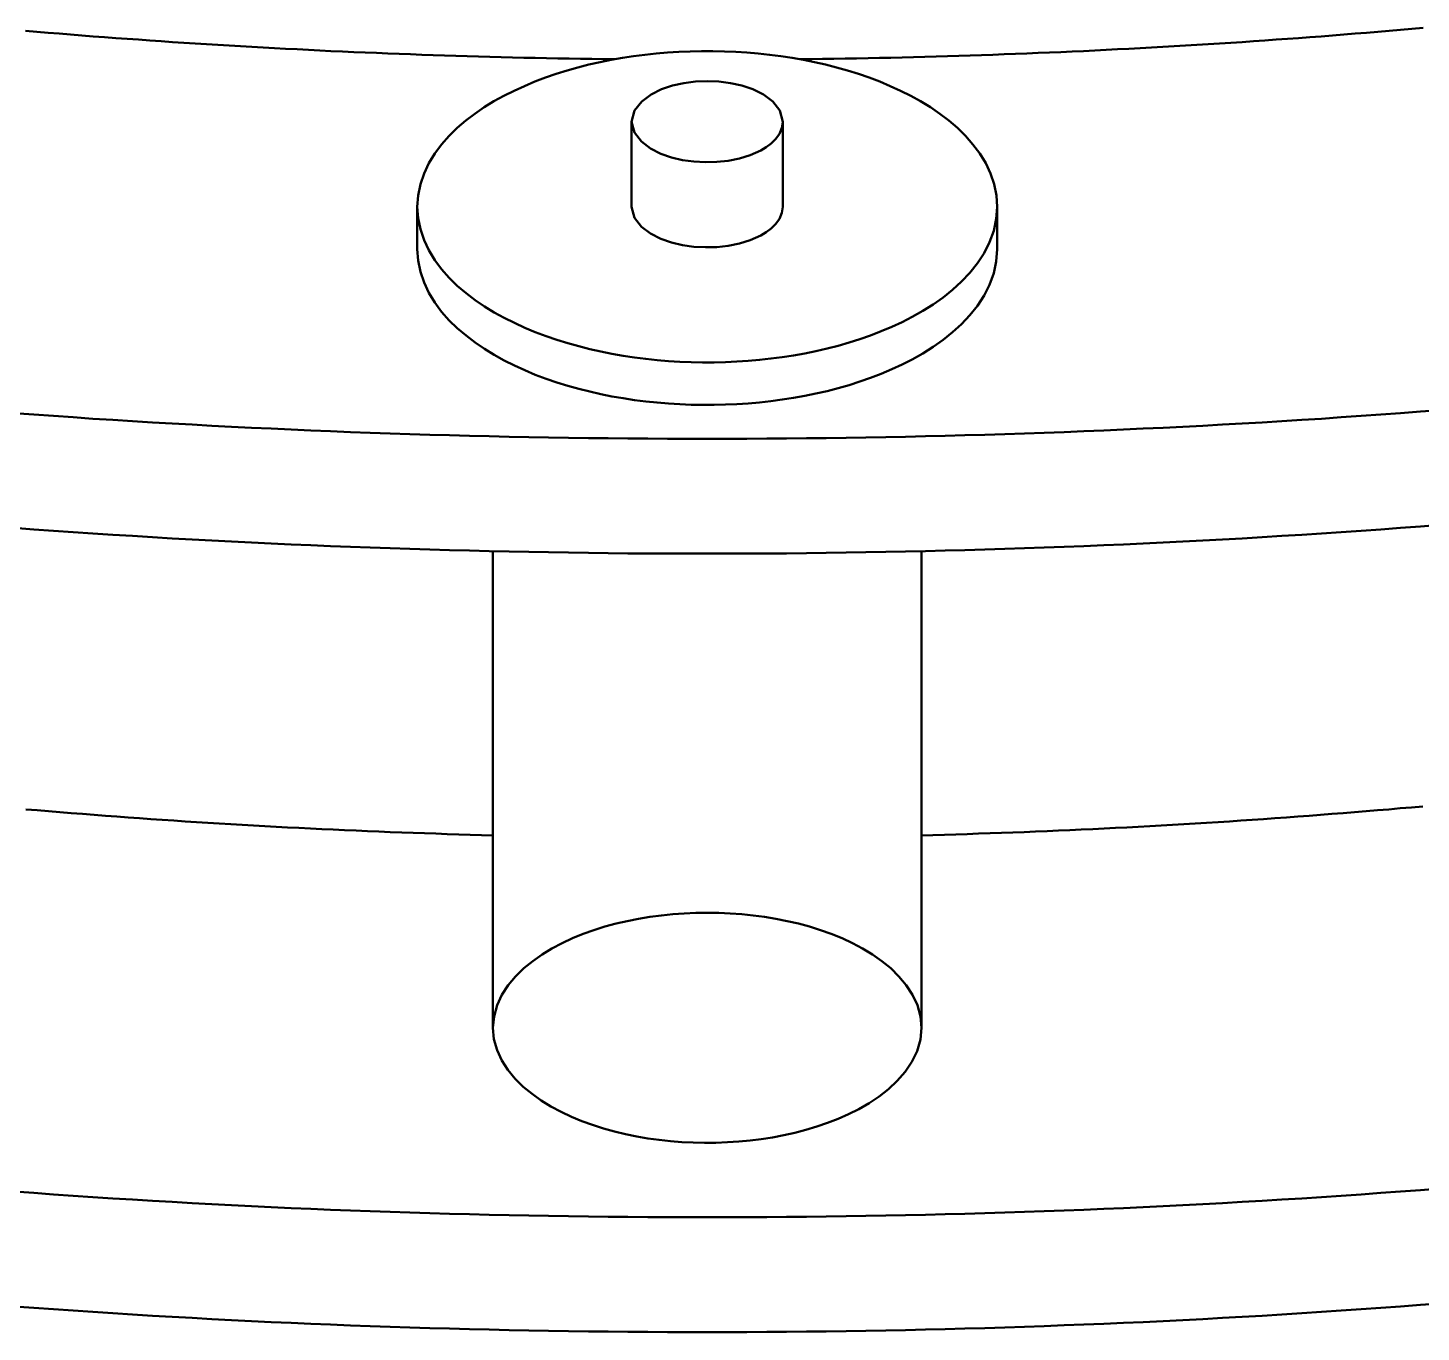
# Model space of a CAD drawing. Header units: millimetres. Extents: x 0 to 841, y 0 to 594.
# Drawn here: x 729.76 to 744.61, y 242.7 to 256.59 of the extents above; entities that cross this region are included whole.
import ezdxf

# ---------------------------------------------------------------- set-up
doc = ezdxf.new("R2010")
doc.units = ezdxf.units.MM
doc.layers.add('VIS', color=7, linetype='CONTINUOUS', lineweight=50)

msp = doc.modelspace()

# ---------------------------------------------------------------- linework, layer by layer
at = {"layer": 'VIS'}
for points in [[(729.735, 256.563), (729.855, 256.553), (729.976, 256.543), (730.096, 256.533), (730.217, 256.523), (730.337, 256.514), (730.458, 256.504), (730.578, 256.495), (730.699, 256.486), (730.819, 256.477), (730.94, 256.469), (731.06, 256.46), (731.181, 256.452), (731.302, 256.444), (731.422, 256.436), (731.543, 256.428), (731.664, 256.42), (731.784, 256.413), (731.905, 256.406), (732.026, 256.399), (732.146, 256.392), (732.267, 256.385), (732.388, 256.378), (732.508, 256.372), (732.629, 256.366), (732.75, 256.36), (732.871, 256.354), (732.991, 256.348), (733.112, 256.342), (733.233, 256.337), (733.354, 256.332), (733.475, 256.327), (733.595, 256.322), (733.716, 256.317), (733.837, 256.313), (733.958, 256.308), (734.079, 256.304), (734.199, 256.3), (734.32, 256.296), (734.441, 256.292), (734.562, 256.289), (734.683, 256.286), (734.804, 256.282), (734.924, 256.279), (735.045, 256.277), (735.166, 256.274), (735.287, 256.271), (735.408, 256.269), (735.529, 256.267), (735.65, 256.265), (735.771, 256.263), (735.891, 256.262), (736.012, 256.26)], [(729.735, 256.563), (729.855, 256.553), (729.976, 256.543), (730.096, 256.533), (730.217, 256.523), (730.337, 256.514), (730.458, 256.504), (730.578, 256.495), (730.699, 256.486), (730.819, 256.477), (730.94, 256.469), (731.06, 256.46), (731.181, 256.452), (731.302, 256.444), (731.422, 256.436), (731.543, 256.428), (731.664, 256.42), (731.784, 256.413), (731.905, 256.406), (732.026, 256.399), (732.146, 256.392), (732.267, 256.385), (732.388, 256.378), (732.508, 256.372), (732.629, 256.366), (732.75, 256.36), (732.871, 256.354), (732.991, 256.348), (733.112, 256.342), (733.233, 256.337), (733.354, 256.332), (733.475, 256.327), (733.595, 256.322), (733.716, 256.317), (733.837, 256.313), (733.958, 256.308), (734.079, 256.304), (734.199, 256.3), (734.32, 256.296), (734.441, 256.292), (734.562, 256.289), (734.683, 256.286), (734.804, 256.282), (734.924, 256.279), (735.045, 256.277), (735.166, 256.274), (735.287, 256.271), (735.408, 256.269), (735.529, 256.267), (735.65, 256.265), (735.771, 256.263), (735.891, 256.262), (736.012, 256.26)], [(737.988, 256.26), (738.109, 256.262), (738.229, 256.263), (738.35, 256.265), (738.471, 256.267), (738.592, 256.269), (738.713, 256.271), (738.834, 256.274), (738.955, 256.277), (739.076, 256.279), (739.196, 256.282), (739.317, 256.286), (739.438, 256.289), (739.559, 256.292), (739.68, 256.296), (739.801, 256.3), (739.921, 256.304), (740.042, 256.308), (740.163, 256.313), (740.284, 256.317), (740.405, 256.322), (740.525, 256.327), (740.646, 256.332), (740.767, 256.337), (740.888, 256.342), (741.009, 256.348), (741.129, 256.354), (741.25, 256.36), (741.371, 256.366), (741.492, 256.372), (741.612, 256.378), (741.733, 256.385), (741.854, 256.392), (741.974, 256.399), (742.095, 256.406), (742.216, 256.413), (742.336, 256.42), (742.457, 256.428), (742.578, 256.436), (742.698, 256.444), (742.819, 256.452), (742.94, 256.46), (743.06, 256.469), (743.181, 256.477), (743.301, 256.486), (743.422, 256.495), (743.542, 256.504), (743.663, 256.514), (743.783, 256.523), (743.904, 256.533), (744.024, 256.543), (744.145, 256.553), (744.265, 256.563), (744.386, 256.573), (744.506, 256.584), (744.627, 256.595)], [(737.988, 256.26), (738.109, 256.262), (738.229, 256.263), (738.35, 256.265), (738.471, 256.267), (738.592, 256.269), (738.713, 256.271), (738.834, 256.274), (738.955, 256.277), (739.076, 256.279), (739.196, 256.282), (739.317, 256.286), (739.438, 256.289), (739.559, 256.292), (739.68, 256.296), (739.801, 256.3), (739.921, 256.304), (740.042, 256.308), (740.163, 256.313), (740.284, 256.317), (740.405, 256.322), (740.525, 256.327), (740.646, 256.332), (740.767, 256.337), (740.888, 256.342), (741.009, 256.348), (741.129, 256.354), (741.25, 256.36), (741.371, 256.366), (741.492, 256.372), (741.612, 256.378), (741.733, 256.385), (741.854, 256.392), (741.974, 256.399), (742.095, 256.406), (742.216, 256.413), (742.336, 256.42), (742.457, 256.428), (742.578, 256.436), (742.698, 256.444), (742.819, 256.452), (742.94, 256.46), (743.06, 256.469), (743.181, 256.477), (743.301, 256.486), (743.422, 256.495), (743.542, 256.504), (743.663, 256.514), (743.783, 256.523), (743.904, 256.533), (744.024, 256.543), (744.145, 256.553), (744.265, 256.563), (744.386, 256.573), (744.506, 256.584), (744.627, 256.595)], [(740.09, 254.688), (740.081, 254.809), (740.057, 254.928), (740.018, 255.042), (739.967, 255.152), (739.904, 255.255), (739.831, 255.352), (739.751, 255.443), (739.665, 255.528), (739.573, 255.607), (739.477, 255.68), (739.377, 255.748), (739.273, 255.812), (739.168, 255.87), (739.059, 255.925), (738.949, 255.975), (738.838, 256.022), (738.724, 256.065), (738.61, 256.104), (738.494, 256.14), (738.378, 256.173), (738.26, 256.203), (738.142, 256.23), (738.024, 256.253), (737.904, 256.274), (737.785, 256.293), (737.665, 256.308), (737.544, 256.321), (737.423, 256.331), (737.303, 256.339), (737.182, 256.344), (737.061, 256.347), (736.939, 256.347), (736.818, 256.344), (736.697, 256.339), (736.577, 256.331), (736.456, 256.321), (736.335, 256.308), (736.215, 256.293), (736.096, 256.274), (735.976, 256.253), (735.858, 256.23), (735.74, 256.203), (735.622, 256.173), (735.506, 256.14), (735.39, 256.104), (735.276, 256.065), (735.162, 256.022), (735.051, 255.975), (734.941, 255.925), (734.832, 255.87), (734.727, 255.812), (734.623, 255.748), (734.523, 255.68), (734.427, 255.607), (734.335, 255.528), (734.249, 255.443), (734.169, 255.352), (734.096, 255.255), (734.033, 255.152), (733.982, 255.042), (733.943, 254.928), (733.919, 254.809), (733.91, 254.688)], [(737.806, 255.595), (737.775, 255.714), (737.698, 255.811), (737.598, 255.885), (737.487, 255.94), (737.369, 255.98), (737.248, 256.007), (737.124, 256.023), (737, 256.028), (736.876, 256.023), (736.752, 256.007), (736.631, 255.98), (736.513, 255.94), (736.402, 255.885), (736.302, 255.811), (736.225, 255.714), (736.194, 255.595)], [(736.194, 255.595), (736.224, 255.478), (736.298, 255.382), (736.395, 255.309), (736.504, 255.254), (736.619, 255.214), (736.738, 255.186), (736.858, 255.169), (736.98, 255.162), (737.102, 255.166), (737.223, 255.179), (737.342, 255.203), (737.459, 255.239), (737.57, 255.289)], [(736.194, 255.595), (736.194, 254.688)], [(737.57, 255.289), (737.628, 255.324), (737.682, 255.364), (737.73, 255.412), (737.77, 255.466), (737.796, 255.528), (737.806, 255.595)], [(737.806, 255.595), (737.806, 254.688)], [(733.91, 254.688), (733.919, 254.567), (733.943, 254.448), (733.982, 254.333), (734.034, 254.224), (734.097, 254.12), (734.17, 254.023), (734.251, 253.932), (734.337, 253.847), (734.43, 253.768), (734.526, 253.694), (734.627, 253.626), (734.731, 253.563), (734.837, 253.504), (734.945, 253.45), (735.056, 253.399), (735.168, 253.353), (735.282, 253.31), (735.397, 253.27), (735.513, 253.234), (735.63, 253.202), (735.748, 253.172), (735.866, 253.145), (735.985, 253.122), (736.105, 253.101), (736.225, 253.083), (736.345, 253.067), (736.466, 253.055), (736.587, 253.044), (736.709, 253.037), (736.83, 253.032), (736.951, 253.03), (737.073, 253.03), (737.194, 253.033), (737.316, 253.038), (737.437, 253.046), (737.558, 253.057), (737.679, 253.07), (737.799, 253.086), (737.919, 253.105), (738.039, 253.126), (738.158, 253.15), (738.276, 253.178), (738.394, 253.208), (738.511, 253.241), (738.626, 253.278), (738.741, 253.318), (738.854, 253.362), (738.966, 253.409), (739.077, 253.46), (739.185, 253.515)], [(733.91, 254.688), (733.91, 254.235)], [(736.194, 254.688), (736.224, 254.571), (736.298, 254.475), (736.395, 254.402), (736.504, 254.347), (736.619, 254.307), (736.738, 254.279), (736.858, 254.262), (736.98, 254.256), (737.102, 254.259), (737.223, 254.272), (737.342, 254.297), (737.459, 254.333), (737.57, 254.382)], [(737.57, 254.382), (737.628, 254.417), (737.682, 254.458), (737.73, 254.505), (737.77, 254.56), (737.796, 254.622), (737.806, 254.688)], [(739.185, 253.515), (739.297, 253.579), (739.407, 253.648), (739.513, 253.723), (739.614, 253.804), (739.71, 253.891), (739.799, 253.986), (739.879, 254.087), (739.95, 254.195), (740.009, 254.311), (740.053, 254.433), (740.08, 254.559), (740.09, 254.688)], [(740.09, 254.688), (740.09, 254.235)], [(733.91, 254.235), (733.919, 254.114), (733.943, 253.995), (733.982, 253.88), (734.034, 253.77), (734.097, 253.667), (734.17, 253.569), (734.251, 253.478), (734.337, 253.394), (734.43, 253.315), (734.526, 253.241), (734.627, 253.173), (734.731, 253.109), (734.837, 253.051), (734.945, 252.996), (735.056, 252.946), (735.168, 252.899), (735.282, 252.856), (735.397, 252.817), (735.513, 252.781), (735.63, 252.748), (735.748, 252.719), (735.866, 252.692), (735.985, 252.668), (736.105, 252.647), (736.225, 252.629), (736.345, 252.614), (736.466, 252.601), (736.587, 252.591), (736.709, 252.584), (736.83, 252.579), (736.951, 252.576), (737.073, 252.577), (737.194, 252.58), (737.316, 252.585), (737.437, 252.593), (737.558, 252.604), (737.679, 252.617), (737.799, 252.633), (737.919, 252.651), (738.039, 252.673), (738.158, 252.697), (738.276, 252.724), (738.394, 252.755), (738.511, 252.788), (738.626, 252.825), (738.741, 252.865), (738.854, 252.908), (738.966, 252.956), (739.077, 253.007), (739.185, 253.062)], [(739.185, 253.062), (739.297, 253.126), (739.407, 253.195), (739.513, 253.27), (739.614, 253.351), (739.71, 253.438), (739.799, 253.532), (739.879, 253.634), (739.95, 253.742), (740.009, 253.858), (740.053, 253.979), (740.08, 254.106), (740.09, 254.235)], [(729.612, 252.49), (729.823, 252.474), (730.034, 252.459), (730.245, 252.445), (730.455, 252.43), (730.666, 252.417), (730.877, 252.404), (731.088, 252.391), (731.299, 252.378), (731.51, 252.367), (731.721, 252.355), (731.932, 252.344), (732.143, 252.334), (732.354, 252.324), (732.565, 252.314), (732.776, 252.305), (732.987, 252.296), (733.198, 252.288), (733.409, 252.28), (733.62, 252.273), (733.832, 252.266), (734.043, 252.259), (734.254, 252.253), (734.465, 252.248), (734.676, 252.243), (734.888, 252.238), (735.099, 252.234), (735.31, 252.23), (735.521, 252.227), (735.733, 252.224), (735.944, 252.221), (736.155, 252.219), (736.366, 252.218), (736.578, 252.217), (736.789, 252.216), (737, 252.216), (737.211, 252.216), (737.423, 252.217), (737.634, 252.218), (737.845, 252.219), (738.056, 252.221), (738.268, 252.224), (738.479, 252.227), (738.69, 252.23), (738.901, 252.234), (739.113, 252.238), (739.324, 252.243), (739.535, 252.248), (739.746, 252.253), (739.958, 252.259), (740.169, 252.266), (740.38, 252.273), (740.591, 252.28), (740.802, 252.288), (741.013, 252.296), (741.224, 252.305), (741.435, 252.314), (741.646, 252.324), (741.857, 252.334), (742.068, 252.344), (742.279, 252.355), (742.49, 252.367), (742.701, 252.379), (742.912, 252.391), (743.123, 252.404), (743.334, 252.417), (743.545, 252.43), (743.756, 252.445), (743.966, 252.459), (744.177, 252.474), (744.388, 252.49), (744.599, 252.506), (744.809, 252.522)], [(729.612, 251.266), (729.823, 251.25), (730.034, 251.235), (730.245, 251.221), (730.455, 251.207), (730.666, 251.193), (730.877, 251.18), (731.088, 251.167), (731.299, 251.155), (731.51, 251.143), (731.721, 251.131), (731.932, 251.12), (732.143, 251.11), (732.354, 251.1), (732.565, 251.09), (732.776, 251.081), (732.987, 251.072), (733.198, 251.064), (733.409, 251.056), (733.62, 251.049), (733.832, 251.042), (734.043, 251.035), (734.254, 251.029), (734.465, 251.024), (734.676, 251.019), (734.888, 251.014), (735.099, 251.01), (735.31, 251.006), (735.521, 251.003), (735.733, 251), (735.944, 250.997), (736.155, 250.995), (736.366, 250.994), (736.578, 250.993), (736.789, 250.992), (737, 250.992), (737.211, 250.992), (737.423, 250.993), (737.634, 250.994), (737.845, 250.995), (738.056, 250.997), (738.268, 251), (738.479, 251.003), (738.69, 251.006), (738.901, 251.01), (739.113, 251.014), (739.324, 251.019), (739.535, 251.024), (739.746, 251.029), (739.958, 251.035), (740.169, 251.042), (740.38, 251.049), (740.591, 251.056), (740.802, 251.064), (741.013, 251.072), (741.224, 251.081), (741.435, 251.09), (741.646, 251.1), (741.857, 251.11), (742.068, 251.12), (742.279, 251.131), (742.49, 251.143), (742.701, 251.155), (742.912, 251.167), (743.123, 251.18), (743.334, 251.193), (743.545, 251.207), (743.756, 251.221), (743.966, 251.235), (744.177, 251.25), (744.388, 251.266), (744.599, 251.282), (744.809, 251.298)], [(734.716, 251.018), (734.716, 245.94)], [(739.284, 251.018), (739.284, 245.94)], [(729.738, 248.267), (729.859, 248.257), (729.981, 248.247), (730.102, 248.237), (730.223, 248.227), (730.344, 248.218), (730.466, 248.208), (730.587, 248.199), (730.708, 248.19), (730.829, 248.181), (730.951, 248.172), (731.072, 248.164), (731.193, 248.156), (731.315, 248.147), (731.436, 248.139), (731.557, 248.132), (731.679, 248.124), (731.8, 248.116), (731.922, 248.109), (732.043, 248.102), (732.165, 248.095), (732.286, 248.088), (732.407, 248.082), (732.529, 248.075), (732.65, 248.069), (732.772, 248.063), (732.893, 248.057), (733.015, 248.051), (733.136, 248.046), (733.258, 248.04), (733.379, 248.035), (733.501, 248.03), (733.622, 248.025), (733.744, 248.021), (733.865, 248.016), (733.987, 248.012), (734.109, 248.008), (734.23, 248.003), (734.352, 248), (734.473, 247.996), (734.595, 247.993), (734.716, 247.989)], [(739.284, 247.989), (739.405, 247.993), (739.527, 247.996), (739.648, 248), (739.77, 248.003), (739.891, 248.008), (740.013, 248.012), (740.135, 248.016), (740.256, 248.021), (740.378, 248.025), (740.499, 248.03), (740.621, 248.035), (740.742, 248.04), (740.864, 248.046), (740.985, 248.051), (741.107, 248.057), (741.228, 248.063), (741.35, 248.069), (741.471, 248.075), (741.593, 248.082), (741.714, 248.088), (741.835, 248.095), (741.957, 248.102), (742.078, 248.109), (742.2, 248.116), (742.321, 248.124), (742.443, 248.132), (742.564, 248.139), (742.685, 248.147), (742.807, 248.156), (742.928, 248.164), (743.049, 248.172), (743.171, 248.181), (743.292, 248.19), (743.413, 248.199), (743.534, 248.208), (743.656, 248.218), (743.777, 248.227), (743.898, 248.237), (744.019, 248.247), (744.141, 248.257), (744.262, 248.267), (744.383, 248.278), (744.504, 248.288), (744.625, 248.299)], [(734.716, 245.94), (734.728, 246.061), (734.761, 246.179), (734.812, 246.29), (734.879, 246.393), (734.957, 246.487), (735.045, 246.573), (735.14, 246.651), (735.24, 246.721), (735.345, 246.784), (735.453, 246.842), (735.564, 246.893), (735.678, 246.939), (735.793, 246.98), (735.91, 247.017), (736.029, 247.049), (736.148, 247.077), (736.268, 247.101), (736.389, 247.121), (736.511, 247.137), (736.633, 247.15), (736.755, 247.158), (736.877, 247.164), (737, 247.166), (737.123, 247.164), (737.245, 247.158), (737.367, 247.15), (737.489, 247.137), (737.611, 247.121), (737.732, 247.101), (737.852, 247.077), (737.971, 247.049), (738.09, 247.017), (738.207, 246.98), (738.322, 246.939), (738.436, 246.893), (738.547, 246.842), (738.655, 246.784), (738.76, 246.721), (738.86, 246.651), (738.955, 246.573), (739.043, 246.487), (739.121, 246.393), (739.188, 246.29), (739.239, 246.179), (739.272, 246.061), (739.284, 245.94)], [(738.615, 245.073), (738.506, 245.018), (738.395, 244.969), (738.282, 244.925), (738.167, 244.886), (738.051, 244.851), (737.934, 244.821), (737.815, 244.794), (737.696, 244.772), (737.576, 244.753), (737.456, 244.738), (737.335, 244.727), (737.214, 244.719), (737.093, 244.714), (736.971, 244.714), (736.85, 244.716), (736.729, 244.722), (736.608, 244.732), (736.487, 244.745), (736.367, 244.761), (736.248, 244.782), (736.129, 244.806), (736.011, 244.834), (735.894, 244.867), (735.778, 244.904), (735.664, 244.945), (735.552, 244.991), (735.442, 245.043), (735.335, 245.1), (735.232, 245.164), (735.133, 245.234), (735.039, 245.311), (734.953, 245.396), (734.876, 245.49), (734.81, 245.592), (734.76, 245.702), (734.727, 245.819), (734.716, 245.94)], [(739.284, 245.94), (739.271, 245.813), (739.236, 245.69), (739.18, 245.575), (739.109, 245.469), (739.025, 245.373), (738.932, 245.286), (738.832, 245.207), (738.725, 245.136), (738.615, 245.073)], [(729.612, 244.194), (729.823, 244.179), (730.034, 244.164), (730.245, 244.149), (730.455, 244.135), (730.666, 244.121), (730.877, 244.108), (731.088, 244.095), (731.299, 244.083), (731.51, 244.071), (731.721, 244.06), (731.932, 244.049), (732.143, 244.038), (732.354, 244.028), (732.565, 244.019), (732.776, 244.009), (732.987, 244.001), (733.198, 243.992), (733.409, 243.985), (733.62, 243.977), (733.832, 243.97), (734.043, 243.964), (734.254, 243.958), (734.465, 243.952), (734.676, 243.947), (734.888, 243.942), (735.099, 243.938), (735.31, 243.934), (735.521, 243.931), (735.733, 243.928), (735.944, 243.926), (736.155, 243.924), (736.366, 243.922), (736.578, 243.921), (736.789, 243.92), (737, 243.92), (737.211, 243.92), (737.423, 243.921), (737.634, 243.922), (737.845, 243.924), (738.056, 243.926), (738.268, 243.928), (738.479, 243.931), (738.69, 243.934), (738.901, 243.938), (739.113, 243.942), (739.324, 243.947), (739.535, 243.952), (739.746, 243.958), (739.958, 243.964), (740.169, 243.97), (740.38, 243.977), (740.591, 243.985), (740.802, 243.992), (741.013, 244.001), (741.224, 244.009), (741.435, 244.019), (741.646, 244.028), (741.857, 244.038), (742.068, 244.049), (742.279, 244.06), (742.49, 244.071), (742.701, 244.083), (742.912, 244.095), (743.123, 244.108), (743.334, 244.121), (743.545, 244.135), (743.756, 244.149), (743.966, 244.164), (744.177, 244.179), (744.388, 244.194), (744.599, 244.21), (744.809, 244.226)], [(729.612, 242.97), (729.823, 242.955), (730.034, 242.94), (730.245, 242.925), (730.455, 242.911), (730.666, 242.897), (730.877, 242.884), (731.088, 242.871), (731.299, 242.859), (731.51, 242.847), (731.721, 242.836), (731.932, 242.825), (732.143, 242.814), (732.354, 242.804), (732.565, 242.795), (732.776, 242.785), (732.987, 242.777), (733.198, 242.768), (733.409, 242.761), (733.62, 242.753), (733.832, 242.746), (734.043, 242.74), (734.254, 242.734), (734.465, 242.728), (734.676, 242.723), (734.888, 242.718), (735.099, 242.714), (735.31, 242.71), (735.521, 242.707), (735.733, 242.704), (735.944, 242.702), (736.155, 242.7), (736.366, 242.698), (736.578, 242.697), (736.789, 242.696), (737, 242.696), (737.211, 242.696), (737.423, 242.697), (737.634, 242.698), (737.845, 242.7), (738.056, 242.702), (738.268, 242.704), (738.479, 242.707), (738.69, 242.71), (738.901, 242.714), (739.113, 242.718), (739.324, 242.723), (739.535, 242.728), (739.746, 242.734), (739.958, 242.74), (740.169, 242.746), (740.38, 242.753), (740.591, 242.761), (740.802, 242.769), (741.013, 242.777), (741.224, 242.785), (741.435, 242.795), (741.646, 242.804), (741.857, 242.814), (742.068, 242.825), (742.279, 242.836), (742.49, 242.847), (742.701, 242.859), (742.912, 242.871), (743.123, 242.884), (743.334, 242.897), (743.545, 242.911), (743.756, 242.925), (743.966, 242.94), (744.177, 242.955), (744.388, 242.97), (744.599, 242.986), (744.809, 243.002)]]:
    msp.add_lwpolyline(points, dxfattribs=at)

doc.saveas('drawing.dxf')
